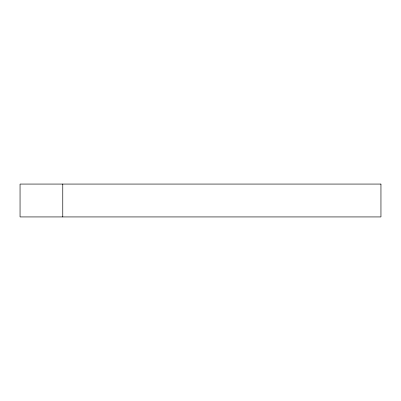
<?xml version="1.0" encoding="UTF-8"?>
<svg xmlns="http://www.w3.org/2000/svg" width="401" height="401" viewBox="0 0 401 401"><rect width="100%" height="100%" fill="white"/><g stroke="black" fill="none" stroke-linecap="round" stroke-linejoin="round"><path stroke-width="0.6" d="M62.767 184.069L62.767 216.931M380.95 184.069L20.05 184.069L20.05 216.931L380.95 216.931L380.95 184.069"/></g></svg>
